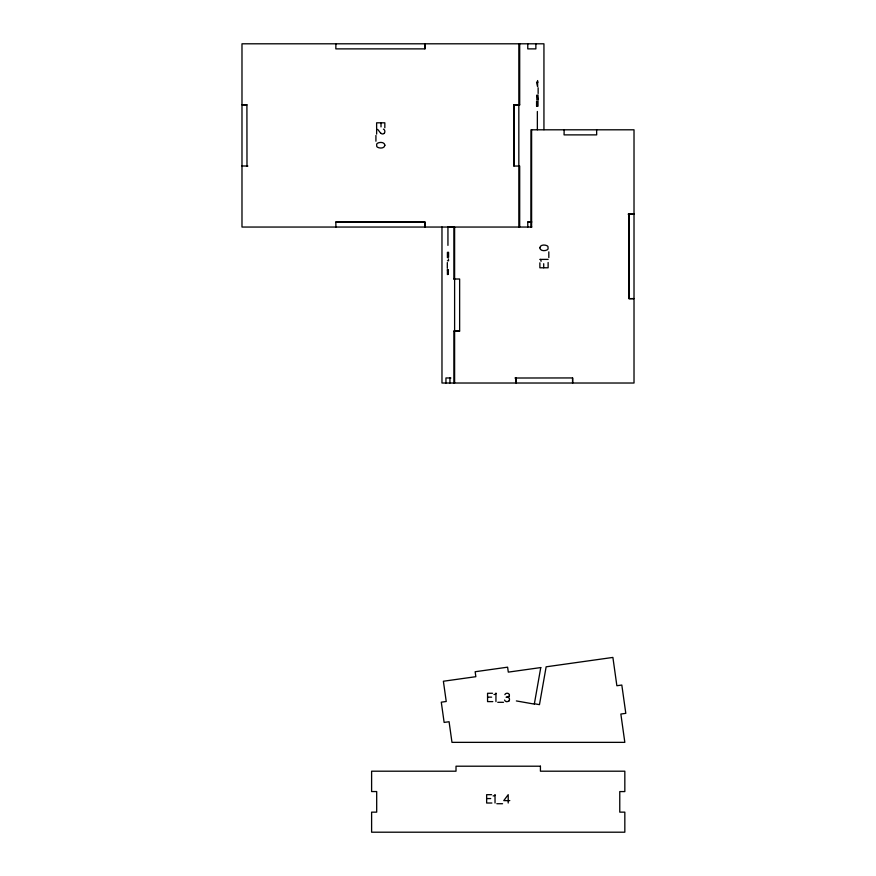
<?xml version="1.0" encoding="UTF-8"?>
<svg xmlns="http://www.w3.org/2000/svg" width="876" height="876" viewBox="0 0 876 876"><rect width="100%" height="100%" fill="white"/><g stroke="black" fill="none" stroke-linecap="round" stroke-linejoin="round"><path stroke-width="1.31" d="M447.417 274.593L447.417 269.512L447.833 272.305A10.95 1.522 -90 0 0 448.019 273.805L448.315 274.44L448.381 269.633M538.017 94.893L538.017 99.974A3.57 0.624 90 0 1 537.722 98.857L537.492 97.181A10.95 1.905 -90 0 0 537.262 95.681L536.879 95.068L536.824 99.853M376.636 134.105L376.647 129.024A3.57 3.515 90 0 1 378.333 130.141L379.604 131.816A10.95 10.786 -90 0 0 380.896 133.316M508.2 803.018L508.211 794.674L503.755 800.62L509.799 800.62M504.872 694.646L505.167 694.186A2.256 2.256 0 0 1 506.405 693.365L506.766 693.299A2.19 2.19 0 0 1 509.471 695.281M507.105 697.219L506.076 697.23M506.832 697.219L506.897 697.219A4.281 4.281 0 0 1 508.649 697.712A1.522 1.522 0 0 1 509.416 698.752L509.471 699.267A2.354 2.354 0 0 1 508.846 701.128M246.988 104.802L241.984 104.802L246.912 104.879L246.988 166.046M519.698 43.8L519.698 104.879L513.829 104.802L513.829 166.046L519.698 166.046L519.698 227.048M519.698 104.879L513.916 104.879L513.916 165.969M241.984 165.969L247.853 166.046M628.289 214.127L634.016 214.127M628.366 214.204L634.016 214.204M335.913 227.048L335.826 221.967L424.991 221.967L424.991 227.048M527.768 221.967L531.82 221.967L527.779 222.055L527.779 227.048M335.913 222.055L424.915 222.055L424.915 227.048M531.82 227.048L241.984 227.048L241.984 43.8L543.941 43.8L543.941 129.714M447.888 227.136L453.91 227.136L453.91 279.094M548.124 259.395L539.868 259.395A1.183 1.172 -90 0 1 540.81 260.106A3.219 3.186 -90 0 1 541.072 261.333M447.417 260.774L448.578 260.774L448.402 258.836M453.91 279.006L459.637 279.006L459.637 331.139L453.91 331.139L453.91 383.02M453.91 331.051L459.561 331.051M450.91 378.016L445.95 377.939L445.961 383.02M514.979 378.016L572.641 377.939L572.641 383.02M492.509 693.277L487.56 693.277L487.56 701.61L492.816 701.61M487.56 697.143L491.633 697.143M497.743 702.311L503.481 702.311M491.589 794.685L486.64 794.685L486.64 803.018L491.896 803.018M486.64 798.562L490.702 798.562M496.823 803.719L502.561 803.719M538.017 82.136L536.572 82.125L537.601 86.582L537.601 80.537M506.689 701.599L505.934 701.457A2.113 2.113 0 0 1 505.058 700.866L504.565 700.023M516.358 700.931L534.404 704.118M383.425 129.144L383.907 129.44A2.332 2.3 90 0 1 384.739 130.732L384.805 131.104A2.869 2.825 90 0 1 384.279 133.294M629.067 214.204L629.067 298.617L634.016 298.617L628.979 298.694L628.979 214.127M596.611 129.801L596.687 134.882L564.067 134.882L564.144 129.801M572.565 378.016L572.565 383.02M548.814 251.861L548.814 257.599M548.124 262.515L548.124 267.782L539.879 267.782L539.879 262.833M543.7 263.709L543.7 267.782M538.138 87.775L538.138 93.513M538.017 100.926L538.017 106.193L536.572 106.193L536.572 101.233M537.24 102.12L537.24 106.193M537.36 111.482L537.36 129.801M535.86 43.8L535.882 48.881L527.768 48.881L527.779 43.8M531.601 129.801L531.601 227.048M530.911 227.048L530.998 129.801L634.016 129.801L634.016 383.02L441.975 383.02L441.975 226.983M518.833 43.8L518.833 227.048M516.063 378.016L516.063 383.02L515.975 377.939M495.947 693.266L495.947 701.61M495.028 803.018L495.028 794.674A1.183 1.183 0 0 1 494.305 795.638A3.219 3.219 0 0 1 493.089 795.901M454.611 227.048L454.611 383.02M449.946 377.939L449.935 383.02M448.578 257.336L448.578 252.387L447.417 252.387L447.417 257.643M448.041 252.387L448.041 256.46M447.943 227.048L447.943 245.379M447.318 262.57L447.318 268.308M424.991 43.8L424.991 48.881L335.826 48.881L335.913 43.8M424.915 43.8L424.915 48.793M384.827 127.765L384.827 122.815L376.625 122.815L376.625 128.071M381.016 122.815L381.016 126.878M375.924 135.484L375.924 141.222M495.969 693.266A1.183 1.183 0 0 1 495.225 694.23A3.219 3.219 0 0 1 494.009 694.493M508.803 701.107A3.165 3.165 0 0 1 506.689 701.545M509.219 695.292A2.004 2.004 0 0 1 508.967 696.486M509 696.54A2.54 2.54 0 0 1 507.105 697.176M384.257 133.283A2.365 2.321 -90 0 1 380.972 133.251M384.892 145.219C384.498 148.57 379.713 148.559 377.446 147.19A2.026 1.993 -90 0 1 376.735 146.303L376.68 144.299A2.037 2.004 -90 0 1 377.457 143.259C379.68 141.923 384.52 141.879 384.892 145.219M539.802 247.755C540.054 251.193 545.047 251.171 547.281 249.813A2.037 2.015 -90 0 0 548.058 248.773L548.004 246.78A2.026 2.004 -90 0 0 547.292 245.882C545.025 244.546 540.328 244.492 539.802 247.755M540.766 667.567L534.382 703.746L539.463 704.643L546.142 666.811L612.893 657.427L616.868 685.733L621.818 685.043L625.803 713.349L620.854 714.039L624.829 742.355L451.972 742.355L449.081 721.725L444.132 722.426L441.285 702.18L446.234 701.49L443.387 681.243L475.843 676.688L475.153 671.739L507.609 667.173L508.299 672.122L540.766 667.567M540.426 766.204L456.013 766.204L456.013 771.198L371.61 771.198L371.61 791.554L376.691 791.554L376.691 812.151L371.61 812.151L371.61 832.2L624.829 832.2L624.829 812.14L619.77 812.14L619.77 791.575L624.829 791.575L624.829 771.198L540.426 771.198L540.426 766.204"/></g></svg>
